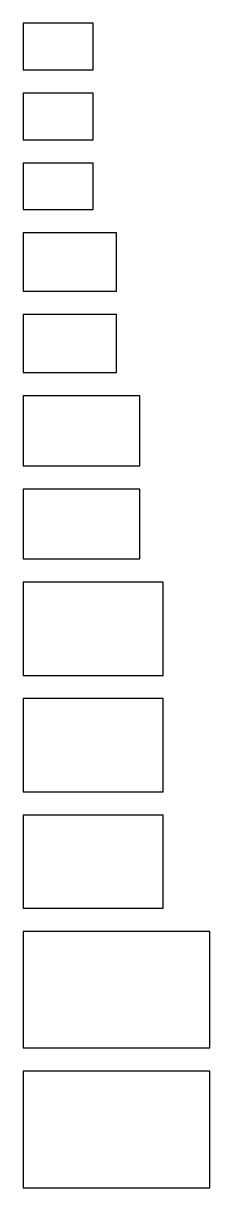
# Model space of a CAD drawing. Header units: metres. Extents: x 0 to 80, y 0 to 500.
import ezdxf

# ---------------------------------------------------------------- set-up
doc = ezdxf.new("R2010")
doc.units = ezdxf.units.M

msp = doc.modelspace()

# ---------------------------------------------------------------- linework, layer by layer
for points in [[(0, 480), (30, 480), (30, 500), (0, 500), (0, 480)], [(0, 450), (30, 450), (30, 470), (0, 470), (0, 450)], [(0, 420), (30, 420), (30, 440), (0, 440), (0, 420)], [(0, 385), (40, 385), (40, 410), (0, 410), (0, 385)], [(0, 350), (40, 350), (40, 375), (0, 375), (0, 350)], [(0, 310), (50, 310), (50, 340), (0, 340), (0, 310)], [(0, 270), (50, 270), (50, 300), (0, 300), (0, 270)], [(0, 220), (60, 220), (60, 260), (0, 260), (0, 220)], [(0, 170), (60, 170), (60, 210), (0, 210), (0, 170)], [(0, 120), (60, 120), (60, 160), (0, 160), (0, 120)], [(0, 60), (80, 60), (80, 110), (0, 110), (0, 60)], [(0, 0), (80, 0), (80, 50), (0, 50), (0, 0)]]:
    msp.add_lwpolyline(points)

doc.saveas('drawing.dxf')
